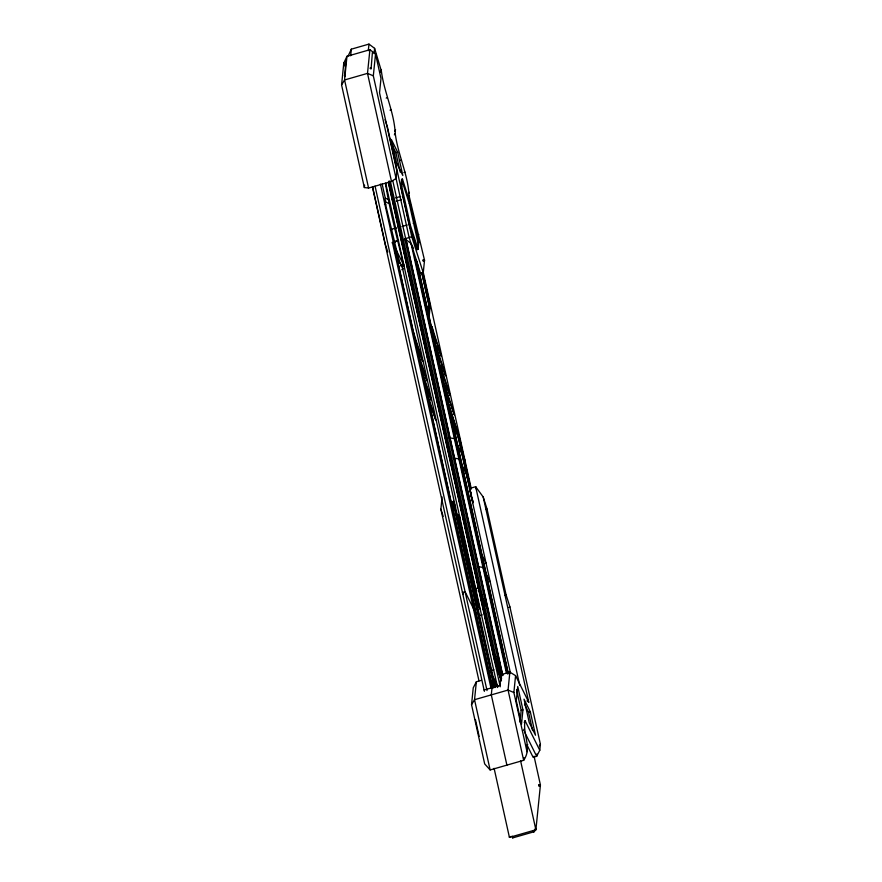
<?xml version="1.0" encoding="UTF-8"?>
<svg xmlns="http://www.w3.org/2000/svg" width="882" height="882" viewBox="0 0 882 882"><rect width="100%" height="100%" fill="white"/><g stroke="black" fill="none" stroke-linecap="round" stroke-linejoin="round"><path stroke-width="1.32" d="M478.981 680.849L440.879 509.157L442.08 496.974M341.577 84.959L343.782 63.085L346.968 56.305L369.9 49.712L375.534 53.956L380.98 78.476L379.525 92.819L396.856 170.876L396.095 178.407L391.498 181.46L368.577 188.053L364.343 187.535L341.577 84.959L344.575 79.964L346.968 56.305M345.942 60.119L344.619 76.569M350.661 55.775L351.334 49.172L368.974 44.1L374.607 48.356L381.355 70.957C384.012 92.158 394.221 112.146 395.224 133.403C397.87 154.593 408.09 174.592 409.083 195.848L424.529 260.223L423.261 272.77L420.615 273.53L409.127 237.456L373.329 75.83L375.534 53.956M368.301 50.704L368.974 44.1M369.9 49.712L367.507 73.371L391.498 181.46M372.402 52.512L371.068 68.961M374.067 53.637L374.607 48.356M364.343 187.535L364.586 185.099M382.127 183.974L385.28 198.185L384.916 201.769L399.722 263.266M385.478 183.665C389.877 210.688 396.944 237.104 403.283 263.872L400.869 265.967M400.858 186.532L401.586 179.366L402.468 179.112L410.119 203.158L418.785 242.186L418.057 249.352L417.175 249.606L409.524 225.56L400.858 186.532L401.74 186.278L402.468 179.112M417.175 249.606L417.903 242.44L409.237 203.411L401.586 179.366M422.588 272.538L429.622 304.191L428.608 314.224L427.726 314.477L428.74 304.444L421.706 272.792M472.046 499.576L472.984 502.762L458.783 438.751L447.295 402.677L428.244 316.814L429.325 306.065L422.059 273.332M470.889 489.058L459.665 438.497L448.177 402.424L429.126 316.561L430.207 305.811L422.654 271.766M527.017 745.025L533.136 757.34L536.664 756.326L539.773 750.273L525.099 720.737C522.276 734.067 532.563 747.771 523.643 760.317L490.138 769.953L484.681 763.911L471.539 704.696L473.248 687.828L476.357 681.775L481.396 680.331M476.357 681.775L474.538 699.702L490.138 769.953M493.876 686.891L494.394 681.709L496.798 686.538M484.086 690L499.962 685.435L500.833 676.836L499.951 677.089L501.053 674.675L509.862 672.139L508.054 690.066L523.643 760.317L523.919 757.627M527.017 751.74L513.875 692.524L515.573 675.656L509.862 672.139M519.994 722.138L521.174 710.407L516.554 689.592M509.52 836.588L509.432 837.393L535.892 829.786L540.423 784.969L534.029 756.15M522.938 709.9L521.494 724.243L516.29 700.826L517.745 686.483L522.938 709.9L521.174 710.407M512.133 836.092L512.707 837.9L533.875 831.814L535.892 829.786L520.567 760.714M536.895 753.934L536.664 756.326L524.437 731.707M539.773 750.273L540.39 744.154L509.917 606.893L506.092 594.865L487.029 509.013L483.204 496.985L475.663 486.721L469.489 488.496L510.424 672.944M403.129 263.189L402.655 264.765L403.758 264.457L403.129 263.189L401.85 265.306M392.159 242.914L398.543 240.499M490.91 687.817L392.38 242.274L403.901 265.482M348.147 55.963L351.334 49.172M370.484 68.697L370.837 67.925L370.01 68.168M524.217 722.457L525.099 720.737M380.506 72.379L381.355 70.957M394.706 131.275L395.577 129.819M394.364 134.825L395.224 133.403M408.587 193.687L409.446 192.265M407.616 198.274L409.083 195.848M471.539 704.696L474.538 699.702L508.054 690.066L513.875 692.524M523.423 730.384L524.272 728.962M526.885 745.985L527.734 744.562M539.343 745.896L540.39 744.154M533.246 830.546L533.875 831.814L536.002 828.716L535.01 828.992M380.594 71.177L381.465 69.91M400.88 265.471L403.272 263.872M495.464 687.475L402.269 267.136L404.11 265.912M401.806 269.683L403.493 268.558M510.81 836.478L509.432 837.393L494.107 768.321M386.217 98.111L387.275 97.615M390.042 110.14L391.101 109.633M400.075 160.557L401.134 160.05M403.901 172.585L404.959 172.078M413.184 223.355L414.992 222.496M417.759 235.02L418.818 234.524M485.971 509.509L487.029 509.013M505.033 595.372L506.092 594.865M508.859 607.4L509.917 606.893M423.184 260.829L424.529 260.223L422.996 260.003M345.215 75.301L344.388 75.532L345.027 75.874M391.873 144.56L395.864 152.619L397.628 152.112L402.831 175.518L396.547 162.861L391.343 139.444L397.628 152.112M395.489 197.921L400.637 196.443M396.415 201.14L401.564 199.663M409.237 203.411L410.119 203.158M396.889 227.975L391.134 229.199M402.038 226.498L407.186 225.02M409.524 225.56L410.406 225.307L401.74 186.278M405.863 238.526L411.773 236.696L387.518 127.416L385.059 119.687M417.903 242.44L418.785 242.186M507.106 673.142L415.345 259.782L416.227 259.529L507.988 672.889M427.726 314.477L416.117 262.186L416.999 261.932L428.608 314.224M423.162 261.05L424.485 260.664M428.74 304.444L429.622 304.191M429.325 306.065L430.207 305.811M428.244 316.814L429.126 316.561M447.295 402.677L448.177 402.424M507.525 673.991L447.813 405.014L448.695 404.761L459.412 438.442L470.734 489.444M472.223 500.348L458.53 438.696L459.412 438.442M458.783 438.751L459.665 438.497M451.231 502.045L453.58 501.373L455.498 507.382L453.139 508.065M455.685 515.342L458.034 514.669L459.29 517.194L458.486 515.937M475.387 603.641L477.857 602.924L458.034 514.669M479.477 615.592L482.123 614.831M390.406 181.405L495.838 656.406L494.956 656.66L501.395 676.913M501.02 680.452L494.593 660.243L495.475 659.99L389.127 180.876M501.461 680.926L494.835 660.309L495.717 660.056L389.491 181.505M493.832 669.791L487.658 671.566L489.753 675.788M524.547 704.255L528.55 712.314L530.314 711.807L535.506 735.224L529.222 722.567L524.029 699.15L530.314 711.807M539.1 785.355L540.423 784.969L538.792 784.715M538.99 786.424L540.313 786.049L538.737 785.256M390.274 229.838L392.038 229.574M394.838 241.249L398.146 240.742M393.956 241.889L395.588 241.635M423.316 260.069L423.206 260.047M448.905 437.759L454.351 438.597L457.295 444.506L456.413 444.76L456.832 445.608L457.714 445.355L463.579 457.174L462.697 457.427L463.116 458.265L463.998 458.012L464.836 459.698M453.403 458.056L458.861 458.894L461.793 464.803L460.911 465.057L461.33 465.905L462.212 465.652L468.077 477.46L467.195 477.713L469.334 479.995M459.544 515.672L457.361 515.342L456.523 513.655L452.698 501.626L493.909 687.265M458.199 517.028L460.382 517.37M477.482 566.553L482.939 567.391L485.872 573.3L484.99 573.554L485.409 574.391L486.291 574.138L490.271 582.164M373.329 75.83L367.507 73.371L344.575 79.964L368.577 188.053M385.28 198.185L389.05 199.773M384.806 200.633L385.897 201.096M385.059 201.824L388.62 203.334M384.442 204.227L385.897 204.833M501.704 675.645L404.717 238.724L411.045 243.465L413.371 248.162M455.961 514.041L456.589 514.515M526.962 700.859L528.759 702.204L483.204 496.985M404.717 238.724L407.142 243.608M395.357 253.2L402.269 267.136M482.134 555.406L486.114 563.422M487.9 609.219L481.616 596.563L482.498 596.309L480.822 592.936L479.94 593.189L479.521 592.34L480.403 592.087L478.309 587.864L475.663 588.625L476.82 590.973M515.573 675.656L528.759 702.204M475.552 612.769L465.079 591.668L462.433 592.428L463.48 594.545M500.006 668.016L502.101 672.238M497.9 686.604L493.115 676.957L491.296 694.884L506.896 765.135M489.719 679.779L493.755 687.894M495.717 660.056L501.571 678.269M410.406 225.307L418.057 249.352M411.773 236.696L423.261 272.77M415.345 259.782L416.117 262.186M476.467 489.256L475.663 486.721L519.752 685.38M447.813 405.014L458.53 438.696M469.489 488.496L471.396 494.504M473.38 502.376L471.22 496.301M387.782 252.031L385.324 244.303L372.601 186.995M415.113 339.614L422.743 361.444L413.382 331.808M419.446 359.128L427.075 380.958L417.715 351.323M423.779 378.643L431.408 400.472L422.048 370.837M428.112 398.157L435.73 419.986L426.381 390.351M459.114 516.411L479.775 608.944L477.857 602.924M495.838 656.406L501.88 675.403M495.475 659.99L501.505 678.931M440.879 509.157L443.172 516.367M528.55 712.314L532.585 730.528M423.007 271.248L471.098 487.933M395.864 152.619L400.196 172.122M448.695 404.761L508.407 673.738M411.045 243.465L506.334 672.757M406.811 242.947L502.828 675.502M392.744 180.523L502.641 675.634M533.621 830.646L533.875 831.814M388.609 181.758L494.835 660.309M388.543 182.475L494.593 660.243M388.3 182.365L500.259 686.78M385.655 183.125L497.613 687.541M453.58 501.373L494.791 687.012M394.475 246.497L492.575 688.456M380.396 184.073L492.354 688.489M375.07 186.168L487.029 690.584M372.425 186.929L484.383 691.345M343.782 63.085L344.399 65.819M512.42 836.588L512.707 837.9M475.409 719.503L479.158 736.415M441.265 356.119L433.635 334.289L431.904 326.483L441.265 356.119M445.597 375.633L437.968 353.803L436.237 345.998L445.597 375.633M449.919 395.147L442.301 373.318L440.57 365.512L449.919 395.147M454.252 414.661L446.634 392.832L444.892 385.026L454.252 414.661"/></g></svg>
